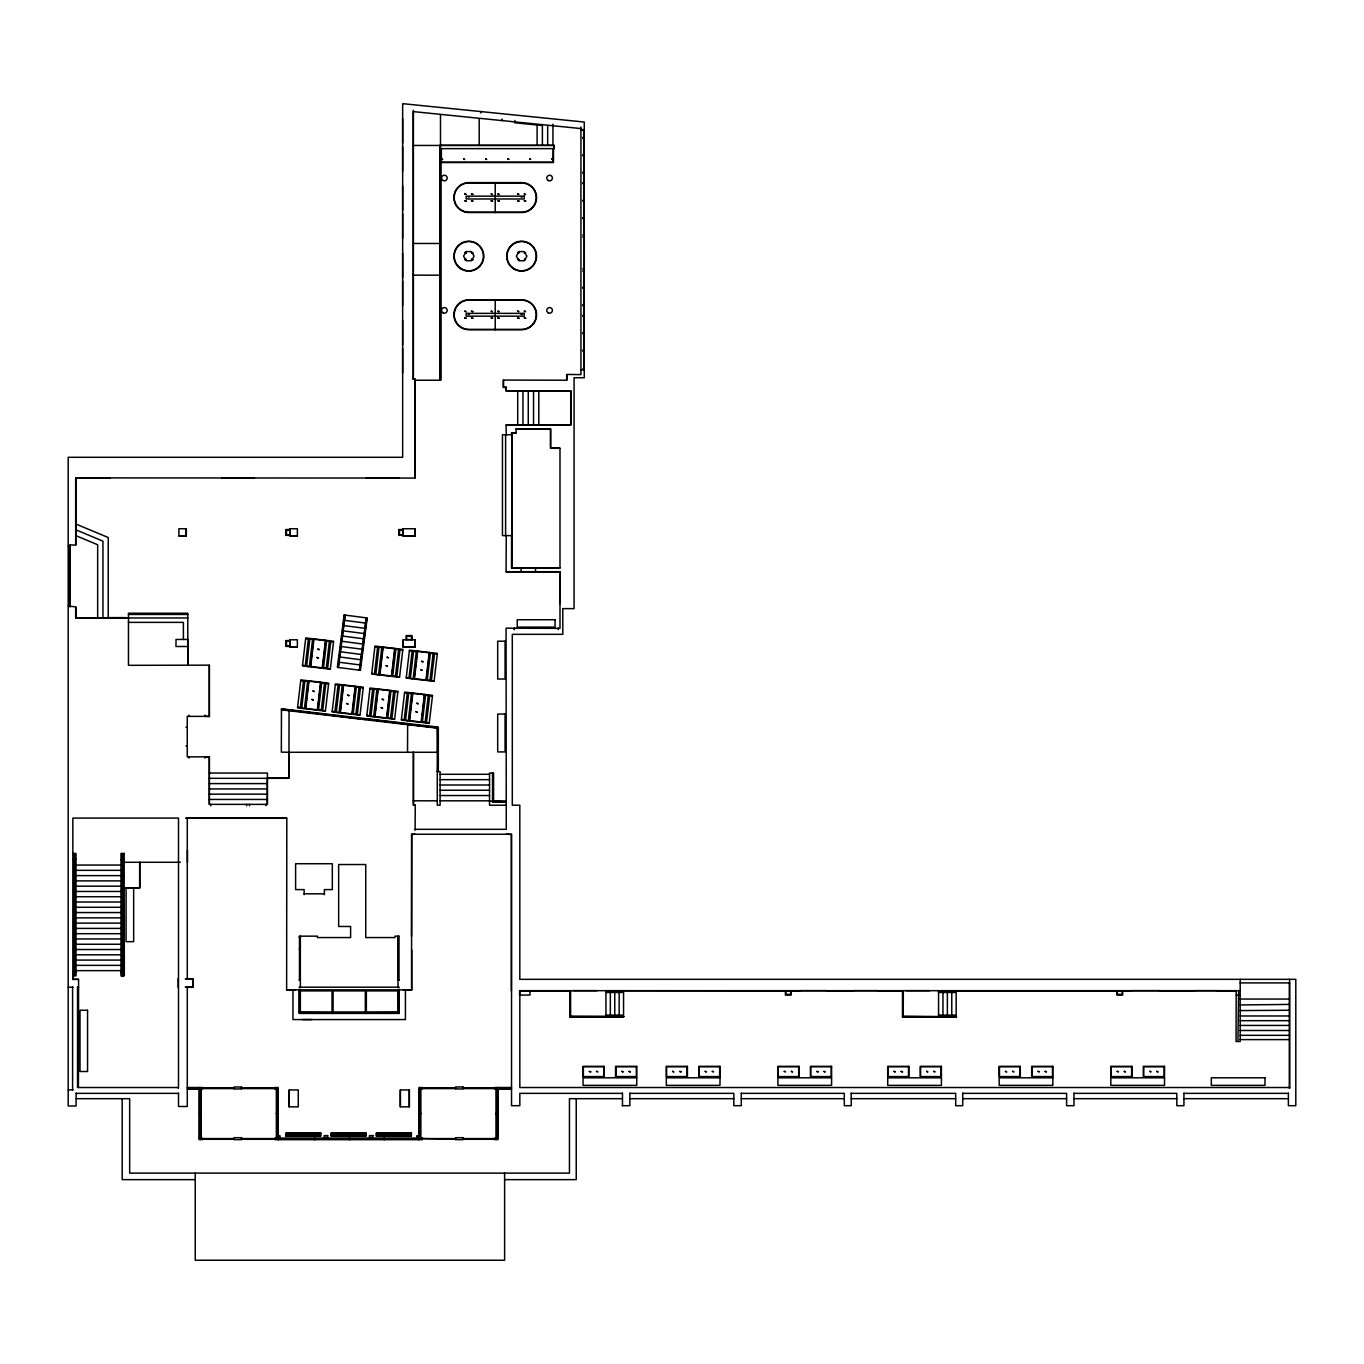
<?xml version="1.0" encoding="UTF-8"?>
<svg xmlns="http://www.w3.org/2000/svg" width="1364" height="1364" viewBox="0 0 1364 1364"><rect width="100%" height="100%" fill="white"/><g stroke="black" fill="none" stroke-linecap="round" stroke-linejoin="round"><path stroke-width="1.5" d="M506.078 801.879L493.239 801.248M623.74 991.509L605.94 991.219M605.769 1015.992L623.877 1016.436L570.067 1016.18M956.471 990.929L938.568 991.219M956.164 1015.992L956.335 1016.879L902.695 1016.18M480.793 112.956L480.929 111.575M514.876 120.475L514.654 122.743L542.395 125.556L542.395 145.3M288.929 752.28L281.342 752.11L281.461 708.803L438.321 727.097L438.321 771.615M289.049 709.689L288.929 778.315L209.425 778.315M300.37 707.473L303.49 680.909M305.297 665.53L308.417 638.966M301.768 707.643L304.888 681.079M306.695 665.683L309.816 639.119M304.513 707.967L307.718 680.704L300.813 679.886L297.523 707.848L304.513 708.666L297.608 707.149M309.44 666.007L312.646 638.744L305.741 637.943L302.45 665.905L309.44 666.723L302.535 665.206M309.031 680.858L305.775 708.462L317.318 709.826L320.557 682.205M313.959 638.898L310.702 666.519L322.245 667.866L325.485 640.262M321.341 709.945L324.462 683.364M326.269 667.985L329.389 641.421M322.739 710.098L325.86 683.534M327.667 668.155L330.787 641.591M325.485 710.422L328.69 683.159L321.785 682.341L318.494 710.32L325.485 711.138L318.579 709.621M330.412 668.479L333.617 641.216L326.712 640.398L323.421 668.36L330.412 669.178L323.507 667.661M334.964 711.548L338.084 684.967M336.362 711.701L339.483 685.137M339.125 712.025L342.33 684.762L335.425 683.944L332.134 711.923L339.125 712.741L332.219 711.224M343.626 684.916L340.386 712.537L351.929 713.884L355.169 686.263M355.953 714.003L359.073 687.439M357.351 714.173L360.471 687.592M360.096 714.497L363.301 687.217L356.396 686.416L353.106 714.378L360.096 715.196L353.191 713.679M365.126 719.681L365.245 718.64M369.576 715.606L372.696 689.042M374.503 673.663L377.623 647.082M370.974 715.776L374.094 689.195M375.901 673.816L379.022 647.252M373.736 716.1L376.941 688.82L370.019 688.019L366.745 715.981L373.736 716.799L366.831 715.282M378.663 674.14L381.869 646.877L374.947 646.059L371.673 674.038L378.663 674.856L371.758 673.339M378.237 688.973L374.998 716.594L386.541 717.941L389.78 690.337M383.165 647.03L379.925 674.651L391.468 675.998L394.708 648.377M390.547 718.061L393.667 691.497M395.475 676.118L398.595 649.554M391.945 718.231L395.066 691.667M396.873 676.288L399.993 649.707M394.708 718.555L397.913 691.292L391.008 690.474L387.717 718.436L394.708 719.271L387.802 717.737M399.635 676.612L402.84 649.332L395.935 648.531L392.644 676.493L399.635 677.311L392.73 675.794M409.03 677.703L412.15 651.139M404.187 719.663L407.307 693.1M410.428 677.874L413.548 651.31M405.585 719.834L408.706 693.27M407.648 723.619L407.529 752.28M408.348 720.158L411.536 692.895L404.631 692.077L401.357 720.039L408.348 720.857L401.425 719.34M413.19 678.198L416.395 650.935L409.473 650.117L406.199 678.078L413.19 678.914L406.284 677.379M412.849 693.048L409.609 720.652L421.135 722.016L424.392 694.395M417.691 651.088L414.451 678.709L425.994 680.056L429.234 652.435M425.159 722.136L428.279 695.572M430.001 680.176L433.121 653.612M426.557 722.289L429.677 695.725M431.399 680.346L434.519 653.765M434.161 680.653L437.367 653.39L430.461 652.589L427.171 680.551L434.161 681.369L427.256 679.852M429.319 722.613L432.524 695.35L425.602 694.549L422.329 722.511L429.319 723.329L422.414 721.812M344.904 615.334L338.05 667.542L344.495 615.3M338.425 667.473L345.228 615.113M359.363 670.184L366.166 617.841M366.49 618.028L359.704 670.355L366.831 618.199M466.164 253.005L464.988 252.323L465.84 253.431M623.842 991.321L605.769 991.56M623.842 1016.64L570.067 1016.692L570.067 990.673M956.471 991.321L938.398 990.861M956.471 1016.64L902.695 1016.692M1238.614 991.799L1237.949 1040.289M466.096 259.859L464.868 259.859L465.84 258.904M468.227 314.419L469.438 314.419M521.014 314.419L522.242 314.419M569.862 990.673L569.862 1016.896L570.715 1016.061M902.491 990.673L902.491 1016.896L903.326 1016.061M468.329 197.064L469.318 197.064M521.133 197.064L522.122 197.064M524.475 259.007L525.669 259.518L524.356 259.859M493.239 773.354L492.881 801.879M623.587 1016.777L569.862 1016.896M1240.183 1004.944L1289.44 1004.416M1240.183 1010.588L1289.44 1010.247M402.653 118.719L402.653 143.186M580.757 129.631L584.269 129.631M582.684 130.518L584.269 130.518M582.684 137.372L584.269 137.372M582.684 138.258L584.269 138.258M440.487 145.3L554.176 145.3L554.176 148.812M413.207 145.454L554.006 145.471L554.006 148.642L440.487 148.642M402.653 146.698L402.653 171.165M582.684 154.797L584.269 154.797M582.684 155.684L584.269 155.684M582.684 172.222L584.269 172.222M582.684 173.109L584.269 173.109M468.824 182.606L521.628 182.606A14.953 14.953 0 0 1 536.581 197.558A14.953 14.953 0 0 1 521.628 212.528L468.824 212.528A14.953 14.953 0 0 1 453.871 197.558A14.953 14.953 0 0 1 468.824 182.606L468.824 182.964A14.612 14.612 0 0 0 454.212 197.558A14.612 14.612 0 0 0 468.824 212.17L521.628 212.17A14.612 14.612 0 0 0 536.222 197.558A14.612 14.612 0 0 0 521.628 182.964L468.824 182.964M582.684 182.776L584.269 182.776M582.684 183.663L584.269 183.663M402.653 185.947L402.653 210.414M582.684 200.201L584.269 200.201M582.684 201.088L584.269 201.088M402.653 213.926L402.653 238.393M582.684 217.626L584.269 217.626M582.684 218.513L584.269 218.513M582.684 235.051L584.269 235.051M584.269 235.921L584.269 252.476M582.684 237.166L584.269 237.166M413.207 243.474L439.788 243.491M402.653 253.175L402.653 277.642M584.269 253.534L584.269 270.072M582.684 268.844L584.269 268.844M582.684 270.959L584.269 270.959M413.207 275.153L439.788 275.17M402.653 281.155L402.653 305.621M582.684 287.31L584.269 287.31M582.684 288.196L584.269 288.196M468.824 299.807L521.628 299.807A14.953 14.953 0 0 1 536.581 314.777A14.953 14.953 0 0 1 521.628 329.73L468.824 329.73A14.953 14.953 0 0 1 453.871 314.777A14.953 14.953 0 0 1 468.824 299.807L468.824 300.165A14.612 14.612 0 0 0 454.229 314.777A14.612 14.612 0 0 0 468.824 329.372L521.628 329.372A14.612 14.612 0 0 0 536.24 314.777A14.612 14.612 0 0 0 521.628 300.165L468.824 300.165M582.684 304.735L584.269 304.735M582.684 305.621L584.269 305.621M582.684 315.306L584.269 315.306M582.684 316.175L584.269 316.175M402.653 320.404L402.653 344.87M582.684 332.731L584.269 332.731M582.684 333.6L584.269 333.6M402.653 348.383L402.653 372.849M582.684 350.139L584.269 350.139M582.684 351.025L584.269 351.025M582.684 368.979L584.269 368.979M580.757 369.849L584.269 369.849M580.928 128.574L413.207 111.592L413.207 379.192L415.15 378.97L415.15 478.065L75.668 477.877L75.668 544.935M413.207 379.192L414.98 379.192L414.98 477.877M414.98 380.232L440.845 380.232L440.845 148.642M506.266 434.758L506.078 424.903L570.732 424.903L570.732 390.974L506.078 390.974L506.266 387.274L503.504 387.274L503.504 380.232M506.078 387.461L503.316 387.461L503.316 380.062L566.844 380.232L566.844 374.606M506.266 425.091L570.902 425.091L570.902 390.803L506.266 390.803L506.266 387.274M516.172 428.961L550.476 428.961L550.476 448.313L559.82 448.313M515.984 432.831L511.551 432.831L511.551 434.758M511.722 433.002L516.172 433.002L515.984 428.773L550.664 428.773L550.664 448.142L559.99 448.142L559.99 568.157L511.551 568.157L511.551 535.609M75.838 523.998L108.233 537.535L108.233 617.977M289.986 528.738L297.369 528.738L297.369 536.137L289.986 536.137M403.011 528.738L415.15 528.738L415.15 536.137L403.011 536.137M290.157 529.539L285.758 529.539L285.758 535.336L290.157 535.336M403.181 529.539L398.782 529.539L398.782 535.336L403.181 535.336M75.838 529.795L102.948 541.15L102.948 617.79M75.838 535.609L97.662 544.765L97.662 617.79M179.11 535.967L186.152 535.967L186.152 528.925M297.199 535.967L290.157 535.967L290.157 528.925M68.2 545.992L70.212 545.106M68.814 547.22L70.041 547.22M68.814 560.297L70.041 560.297M68.814 561.695L70.041 561.695M511.722 567.987L559.82 567.987M506.266 571.687L559.99 571.687L559.99 628.361L506.078 628.173L506.266 829.329L415.099 829.329M559.82 571.857L506.078 571.857L506.266 535.609M559.99 572.914L559.99 603.706M68.814 574.756L70.041 574.756M68.814 575.284L70.041 575.284M68.814 576.699L70.041 576.699M68.814 577.228L70.041 577.228M68.814 590.288L70.041 590.288M68.814 591.703L70.041 591.703M68.814 604.764L70.041 604.764M68.2 606.008L75.838 606.878L75.838 617.79L125.829 617.977M128.472 614.448L187.789 614.448M187.789 617.977L75.668 617.977L75.668 607.065M128.472 622.376L183.39 622.376L183.39 639.46M289.986 639.784L297.369 639.784L297.369 647.184L289.986 647.184M290.157 640.586L285.758 640.586L285.758 646.4L290.157 646.4M187.789 646.502L175.99 646.502L175.99 639.46L188.13 639.46L188.13 665.325M297.199 647.013L290.157 647.013L290.157 639.972M186.033 727.285L187.26 727.285M186.033 745.938L187.26 745.938M438.321 752.28L288.742 752.28L288.742 778.145L267.446 778.145M437.264 771.615L440.095 771.615L440.095 805.22L437.264 805.22L437.264 727.097M209.425 773.047L267.446 773.047L267.446 804.368L209.255 804.368L209.255 756.85L187.26 756.85L187.26 716.373L209.255 716.373L209.255 665.325M440.095 774.292L489.54 774.292M440.095 779.662L489.54 779.662M209.425 783.601L267.276 783.601M440.095 784.999L489.54 784.999M209.425 788.938L267.276 788.938M440.095 790.233L489.54 790.233M209.425 794.155L267.276 794.155M440.095 795.536L489.54 795.536M209.425 799.44L267.276 799.44M413.343 800.804L437.264 800.821M440.095 800.821L489.54 800.821M489.54 801.179L506.266 801.179M493.239 801.521L506.078 801.521M506.266 802.237L492.54 802.237L492.54 773.064M415.099 805.22L413.343 805.22L413.343 752.093M506.266 805.22L489.54 805.22L489.54 773.064L493.58 773.064L493.58 801.179M286.628 818.264L185.709 818.264L286.815 818.093L286.628 990.008L294.965 990.008M411.57 834.427L415.099 834.257M72.838 853.421L76.009 853.421L76.009 975.806L72.838 975.806M72.838 859.132L76.009 859.132M122.044 859.132L123.101 859.132M120.987 859.644L124.158 859.644M124.158 862.287L180.338 862.287M76.009 865.049L120.987 865.049M76.009 870.334L120.987 870.334M76.009 875.62L120.987 875.62M76.009 880.888L120.987 880.888M76.009 886.174L120.987 886.174M124.158 887.811L139.64 887.811L139.64 862.287M124.329 887.981L139.81 887.981L139.81 862.474M76.009 891.459L120.987 891.459M304.155 893.812L324.393 893.812M76.009 896.728L120.987 896.728M76.009 902.013L120.987 902.013M76.009 907.282L120.987 907.282M76.009 912.567L120.987 912.567M76.009 917.853L120.987 917.853M76.009 923.121L120.987 923.121M76.009 928.407L120.987 928.407M76.009 933.692L120.987 933.692M299.125 936.164L317.42 936.164L317.42 937.562L350.616 937.562L350.616 926.48L338.647 926.48L338.647 864.537L365.74 864.537L365.74 937.562L395.031 937.562L395.031 936.164L399.26 936.164M411.57 936.335L411.757 834.427M299.125 937.204L300.353 937.204M398.032 937.204L398.902 937.204L398.902 949.174L398.032 949.174M76.009 938.961L120.987 938.961M76.009 944.246L120.987 944.246M299.125 949.174L300.353 949.174M76.009 949.532L120.987 949.532M300.353 950.231L299.483 950.231L299.483 980.153M398.032 950.231L398.902 950.231L398.902 980.153M76.009 954.8L120.987 954.8M76.009 960.086L120.987 960.086M76.009 965.371L120.987 965.371M76.009 970.639L120.987 970.639M72.838 972.634L76.009 972.634M120.987 972.634L124.158 972.634M72.838 974.408L73.895 974.408M72.838 975.107L73.895 975.107L73.895 854.376L74.952 854.376L74.952 975.448L72.838 975.448M122.044 975.448L123.101 975.448M185.47 978.687L192.938 978.687L192.938 987.314L185.47 987.314M185.436 978.858L192.767 978.858L192.767 987.144L185.436 987.144M78.413 979.437L72.838 979.437L72.838 818.093L178.496 818.093L178.496 1087.517L77.526 1087.517L77.526 987.195L78.413 987.195M299.125 980.153L300.353 980.153M398.032 980.153L399.26 980.153M1240.183 982.915L1289.611 982.915M68.2 987.195L73.076 987.195M299.125 987.195L399.26 987.195M77.526 987.366L78.583 987.366M286.628 989.838L411.57 989.838M403.42 990.008L411.757 990.008L411.757 950.06M1240.183 990.673L519.837 990.673L519.837 1087.517L1289.611 1087.517M299.125 990.895L332.032 990.895L332.032 1013.418M399.26 990.895L366.353 990.895L366.353 1013.418M570.715 990.878L519.582 990.861L519.582 995.072L529.965 995.072L529.965 990.861M605.94 990.724L787.233 990.861M791.478 990.861L799.986 990.861M826.533 990.861L853.642 990.861M877.666 990.861L903.326 990.878L903.207 1016.692M938.568 990.861L1131.455 990.861M1159.588 990.861L1194.694 990.861M1217.302 990.861L1236.057 990.861M605.94 992.446L623.553 992.446L623.553 1015.14L605.94 1015.14M938.568 992.446L956.164 992.446L956.164 1015.14L938.568 1015.14M1236.227 995.157L1240.183 995.157M1240.183 999.045L1289.44 999.045M398.032 1012.19L300.353 1012.19L300.353 989.838M299.125 1012.361L332.032 1012.531M333.089 1012.531L365.296 1012.531M366.353 1012.531L399.26 1012.361M300.182 1013.06L332.032 1013.06M333.089 1013.06L365.296 1013.06M366.353 1013.06L398.203 1013.06M956.335 1015.992L938.398 1016.777M1240.183 1015.975L1289.44 1015.975M606.23 1016.333L623.877 1016.436M938.841 1016.538L956.488 1016.436M902.491 1016.896L956.164 1016.709M1240.183 1020.681L1289.44 1020.681M1240.183 1025.438L1289.44 1025.438M1240.183 1030.485L1289.44 1030.485M1240.183 1035.327L1289.44 1035.327M1240.183 1039.607L1289.44 1039.607M187.294 1087.517L202.452 1087.517L202.452 1088.949L187.294 1088.949M511.534 1087.517L494.655 1087.517L494.655 1088.949L511.534 1088.949M187.652 1087.875L198.803 1087.875M202.452 1087.875L234.131 1087.875M241.53 1087.875L274.795 1087.875M422.311 1087.875L455.576 1087.875M462.976 1087.875L494.655 1087.875M498.286 1087.875L511.193 1087.875M187.652 1088.591L198.803 1088.591M202.452 1088.591L234.131 1088.591M241.53 1088.591L274.795 1088.591M422.311 1088.591L455.576 1088.591M462.976 1088.591L494.655 1088.591M498.286 1088.591L511.193 1088.591M278.137 1088.949L274.795 1088.949L274.795 1087.517L278.137 1087.517L278.137 1136.178M418.97 1088.949L422.311 1088.949L422.311 1087.517L418.97 1087.517L418.97 1136.178M199.519 1089.307L200.917 1089.307M276.38 1089.307L277.779 1089.307M419.328 1089.307L420.726 1089.307M496.189 1089.307L497.587 1089.307M68.2 1089.904L73.076 1089.904M76.111 1093.365L178.496 1093.365M622.308 1093.365L519.837 1093.365L519.837 1105.693L511.534 1105.693L511.534 834.257L411.57 834.257L411.57 990.008M629.844 1093.365L733.849 1093.365L733.815 1105.693L741.283 1105.693L741.283 1093.11M741.266 1093.365L844.316 1093.365L844.316 1105.693L851.221 1105.693L851.221 1093.11M851.221 1093.365L955.687 1093.365L955.687 1105.693L962.711 1105.693L962.711 1093.11M962.711 1093.365L1066.597 1093.365L1066.597 1105.693L1073.979 1105.693L1073.979 1093.11M1073.979 1093.365L1176.808 1093.365L1176.808 1105.693L1183.935 1105.693L1183.935 1093.11M1183.935 1093.365L1288.383 1093.365M76.111 1098.685L129.665 1098.685L129.665 1173.125L569.453 1173.125L569.453 1098.685L622.496 1098.685M629.844 1098.685L733.815 1098.685M741.283 1098.685L844.316 1098.685M851.221 1098.685L955.687 1098.685M962.711 1098.685L1066.597 1098.685M1073.979 1098.685L1176.808 1098.685M1183.935 1098.685L1288.383 1098.685M622.291 1105.693L629.844 1105.693L629.844 1093.11M289.117 1106.835L298.273 1106.835L298.273 1089.938L289.117 1089.938L289.117 1106.835L289.287 1090.109M199.519 1113.229L200.917 1113.229M276.38 1113.229L277.779 1113.229M419.328 1113.229L420.726 1113.229M496.189 1113.229L497.587 1113.229M199.519 1113.945L200.917 1113.945M276.38 1113.945L277.779 1113.945M419.328 1113.945L420.726 1113.945M496.189 1113.945L497.587 1113.945M411.058 1133.467L376.566 1133.467L376.566 1135.769L411.058 1135.769L410.871 1133.467M320.37 1135.769L286.048 1135.769L286.048 1133.467L320.54 1133.467L320.011 1135.769M199.519 1137.866L200.917 1137.866M276.38 1137.866L277.779 1137.866M419.328 1137.866L420.726 1137.866M496.189 1137.866L497.587 1137.866M199.161 1138.224L202.452 1138.224L202.452 1139.639L199.161 1139.639L199.161 1087.517M497.945 1138.224L494.655 1138.224L494.655 1139.639L497.945 1139.639L497.945 1087.517M202.452 1138.582L234.131 1138.582M241.53 1138.582L274.795 1138.582M278.529 1138.582L314.351 1138.582M315.05 1138.582L349.099 1138.582M349.815 1138.582L383.864 1138.582M384.563 1138.582L418.612 1138.582M455.576 1138.582L422.311 1138.582L455.576 1139.281M462.976 1138.582L494.655 1138.582M202.452 1139.281L234.131 1139.281M241.53 1139.281L274.795 1139.281M278.529 1139.281L314.351 1139.281M315.05 1139.281L349.099 1139.281M349.815 1139.281L383.864 1139.281M384.563 1139.281L418.612 1139.281M462.976 1139.281L494.655 1139.281M195.24 1179.638L122.197 1179.638L122.197 1098.685M504.612 1179.638L576.239 1179.638L576.239 1098.685M313.908 639.256L325.45 640.603M383.131 647.371L394.656 648.735M417.657 651.429L429.183 652.793M305.655 638.642L312.561 639.443M326.627 641.097L333.532 641.915M374.878 646.758L381.784 647.576M395.85 649.23L402.755 650.031M409.405 650.816L416.31 651.634M430.376 653.288L437.281 654.089M308.98 681.199L320.523 682.546M343.592 685.257L355.134 686.621M378.203 689.332L389.729 690.678M412.815 693.389L424.34 694.753M300.728 680.585L307.633 681.403M321.699 683.04L328.605 683.858M335.339 684.643L342.245 685.461M356.311 687.115L363.216 687.916M369.951 688.718L376.856 689.519M390.922 691.173L397.828 691.991M404.545 692.776L411.468 693.594M425.534 695.248L432.439 696.049M407.444 723.96L365.382 719.016L407.393 724.301M437.264 727.455L407.751 724.335L437.264 727.813M281.342 709.843L437.264 728.154M343.489 620.211L365.484 623.075M343.864 625.582L364.802 628.31M343.182 630.816L364.12 633.544M342.5 636.05L363.438 638.778M341.818 641.285L362.756 644.013M341.136 646.519L362.091 649.247M340.454 651.77L361.409 654.481M339.772 657.005L360.727 659.716M339.107 662.239L360.045 664.95M524.475 253.329L525.652 252.647L524.288 253.005M1289.611 979.335L1289.611 1088.353M1289.44 982.915L1289.44 1088.353M1288.383 1093.11L1288.383 1105.693L1295.8 1105.693L1295.8 979.335L519.82 979.335L519.82 805.22L512.301 805.22L512.301 634.328L562.803 634.328L562.803 608.634L574.073 608.634L574.073 377.743L584.269 377.743L584.269 122.044L403.71 103.766L402.653 103.766L402.653 457.298L68.2 457.298L68.2 1105.982L76.111 1105.982L76.111 1093.11M1240.183 979.335L1240.183 1041.533L1236.057 1041.533L1236.227 990.673M1217.302 990.673L1194.694 990.673M1159.588 990.673L1131.455 990.673M1122.674 990.673L1122.674 995.072L1116.86 995.072L1116.86 990.673M951.765 992.446L951.765 1015.14M947.366 992.446L947.366 1015.14M942.967 992.446L942.967 1015.14M938.568 990.673L938.568 1016.896M929.822 990.673L905.866 990.673M877.666 990.673L853.642 990.673M826.533 990.673L799.986 990.673M791.188 990.673L791.188 995.072L785.391 995.072L785.391 990.673M622.478 1093.11L622.478 1105.693M619.154 992.446L619.154 1015.14M614.755 992.446L614.755 1015.14M610.339 992.446L610.339 1015.14M605.94 990.673L605.94 1016.896M597.142 990.673L573.272 990.673M583.741 130.518L583.741 137.372M583.741 138.258L583.741 154.797M583.741 155.684L583.741 172.222M583.741 173.109L583.741 182.776M583.741 183.663L583.741 200.201M583.741 201.088L583.741 217.626M583.741 218.513L583.741 235.051M583.741 270.959L583.741 304.735M583.741 305.621L583.741 315.306M583.741 316.175L583.741 332.731M583.741 333.6L583.741 350.139M583.741 351.025L583.741 368.979M580.928 126.988L580.928 374.606L566.674 374.435L566.674 380.062M570.595 990.878L570.595 1016.692M558.047 628.173L558.234 629.588M553.477 148.642L553.477 162.538L441.015 162.538L441.015 148.642M552.949 124.158L552.949 145.3M553.119 148.642L553.119 162.197L441.373 162.197L441.373 148.642M547.663 125.59L547.663 145.3M538.814 390.974L538.814 424.903M537.109 125.011L537.109 145.3M535.523 567.987L535.523 571.857M533.546 390.974L533.546 424.903M528.26 390.974L528.26 424.903M522.975 390.974L522.975 424.903M521.099 567.987L521.099 571.857M517.706 390.974L517.706 424.903M514.399 628.173L514.399 629.588M514.228 628.361L514.228 629.588M512.25 432.831L512.25 568.157M511.364 990.861L511.364 834.427L506.266 834.257M511.193 1087.517L511.193 1088.949M505.601 434.758L505.601 535.609M504.612 1173.125L504.612 1260.234L195.24 1260.234L195.24 1173.125M502.14 119.009L502.14 120.595M498.286 1087.517L498.286 1088.949M497.587 1088.949L497.587 1138.224M497.246 1089.307L497.246 1113.229M497.246 1113.945L497.246 1137.866M496.53 1089.307L496.53 1113.229M496.53 1113.945L496.53 1137.866M496.189 1088.949L496.189 1138.224M495.217 182.606L495.217 212.528M495.234 299.807L495.234 329.73M493.239 773.218L493.239 801.879M479.173 118.736L479.207 145.471M440.487 114.798L440.487 380.062M440.146 145.471L440.146 380.062M439.788 145.471L439.788 380.232M437.98 752.093L437.622 727.455L437.622 752.093M437.98 771.427L437.98 752.451L437.622 771.427M420.726 1088.949L420.726 1138.224M420.385 1089.307L420.385 1113.229M420.385 1113.945L420.385 1137.866M419.669 1089.307L419.669 1113.229M419.669 1113.945L419.669 1137.866M419.328 1088.949L419.328 1138.224M418.97 1138.224L418.97 1139.639M418.612 1138.224L418.612 1139.639M415.099 830.233L415.27 805.05L413.514 805.05L413.514 752.093M414.98 528.925L414.98 535.967L403.181 535.967L403.181 528.925M414.98 639.972L414.98 647.013L403.181 647.013L403.181 639.972M413.394 110.194L413.394 379.004M411.979 639.972L411.979 635.573L406.182 635.573L406.182 639.972M410.7 1133.467L410.53 1135.769M409.814 1133.467L409.814 1135.769M409.643 1133.467L409.456 1135.769M409.217 1090.109L409.217 1106.664M409.115 1133.467L409.115 1135.769M408.927 1133.467L408.927 1135.769M408.757 1133.467L408.586 1135.769M408.399 1133.467L408.399 1135.769M408.058 1133.467L408.228 1135.769M407.7 1133.467L407.7 1135.769M407.529 1133.467L407.529 1135.769M406.643 1133.467L406.643 1135.769M406.472 1133.467L406.302 1135.769L406.114 1133.467M405.943 1133.467L405.773 1135.769M405.415 989.838L405.415 1019.573L292.97 1019.573L292.97 989.838M405.585 1133.467L405.415 1135.769M405.244 1133.467L405.244 1135.769M404.886 1133.467L404.886 1135.769M404.716 1133.467L404.716 1135.769M404.528 1133.467L404.358 1135.769M404.187 1133.467L404 1135.769M403.829 1133.467L403.829 1135.769M403.471 1133.467L403.471 1135.769M403.301 1133.467L403.301 1135.769M403.13 1133.467L402.943 1135.769M402.602 1133.467L402.772 1135.769M402.414 1133.467L402.414 1135.769M402.073 1133.467L402.073 1135.769M401.886 1133.467L401.715 1135.769M401.545 1133.467L401.545 1135.769M401.374 1133.467L401.187 1135.769L401.016 1133.467M400.658 1133.467L400.658 1135.769M400.419 1090.109L400.419 1106.664M400.317 1133.467L400.317 1135.769M400.129 1133.467L400.129 1135.769L399.788 1133.467M399.601 1133.467L399.601 1135.769M399.26 989.207L399.26 1013.418L299.125 1013.418L299.125 989.207M399.43 1133.467L399.26 1135.769M399.141 477.877L366.217 477.877M398.902 990.895L398.902 1012.361M398.902 1133.467L398.902 1135.769M398.731 1133.467L398.731 1135.769M398.373 937.204L398.373 949.174M398.373 950.231L398.373 980.153M398.373 990.895L398.373 1012.361M398.544 1133.467L398.373 1135.769M398.032 936.164L398.032 987.758M398.032 989.838L398.203 1013.418M398.203 1133.467L398.015 1135.769M397.845 1133.467L397.845 1135.769M397.487 1133.467L397.487 1135.769M397.316 1133.467L397.316 1135.769M396.958 1133.467L397.146 1135.769M396.617 1133.467L396.617 1135.769M396.447 1133.467L396.447 1135.769M395.731 1133.467L395.56 1135.769M394.673 1133.467L394.673 1135.769M394.503 1133.467L394.332 1135.769M394.145 1133.467L394.145 1135.769M393.804 1133.467L393.804 1135.769M393.616 1133.467L393.616 1135.769M393.275 1133.467L393.275 1135.769M392.917 1133.467L392.917 1135.769M392.747 1133.467L392.747 1135.769M392.389 1133.467L392.389 1135.769M392.218 1133.467L392.218 1135.769M391.86 1133.467L391.86 1135.769M391.69 1133.467L391.502 1135.769M391.332 1133.467L391.332 1135.769M391.161 1133.467L390.991 1135.769M390.803 1133.467L390.633 1135.769M390.462 1133.467L390.462 1135.769M390.275 1133.467L390.104 1135.769L389.933 1133.467M389.746 1133.467L389.575 1135.769M389.405 1133.467L389.217 1135.769M389.047 1135.769L389.047 1133.467L388.689 1135.769M388.518 1133.467L388.518 1135.769M388.16 1133.467L388.348 1135.769M387.819 1133.467L387.819 1135.769M387.632 1133.467L387.632 1135.769M387.291 1133.467L387.461 1135.769M387.103 1133.467L386.933 1135.769M386.762 1133.467L386.762 1135.769M386.575 1133.467L386.404 1135.769M386.234 1133.467L386.234 1135.769M385.876 1133.467L385.876 1135.769M385.535 1133.467L385.535 1135.769M385.347 1133.467L385.347 1135.769M384.648 1133.467L384.478 1135.769M384.563 1138.224L384.563 1139.639M384.119 1133.467L384.29 1135.769M383.949 1135.769L383.949 1133.467L383.591 1135.769M383.864 1138.224L383.864 1139.639M383.233 1133.467L383.233 1135.769M383.062 1133.467L383.062 1135.769M382.704 1133.467L382.704 1135.769M382.534 1133.467L382.534 1135.769M382.176 1133.467L382.176 1135.769M381.835 1133.467L381.835 1135.769M381.647 1133.467L381.647 1135.769M381.306 1133.467L381.306 1135.769M381.136 1133.467L381.136 1135.769M380.778 1133.467L380.778 1135.769M380.42 1133.467L380.42 1135.769M380.249 1133.467L380.249 1135.769M380.079 1133.467L379.891 1135.769M379.721 1133.467L379.721 1135.769M379.363 1133.467L379.363 1135.769M379.192 1133.467L379.022 1135.769L378.834 1133.467M378.663 1133.467L378.493 1135.769M378.305 1133.467L378.135 1135.769M377.964 1133.467L377.964 1135.769M377.606 1133.467L377.606 1135.769M377.436 1133.467L377.436 1135.769M377.248 1133.467L377.078 1135.769M376.907 1133.467L376.72 1135.769M365.45 1133.467L365.45 1135.769M365.296 1013.418L365.296 990.895L333.089 990.895L333.089 1013.418M365.092 1133.467L365.279 1135.769M364.904 1133.467L364.904 1135.769M364.734 1133.467L364.563 1135.769M364.205 1133.467L364.205 1135.769M364.035 1133.467L364.035 1135.769M363.864 1133.467L363.677 1135.769L363.506 1133.467M363.336 1133.467L363.148 1135.769M362.807 1133.467L362.977 1135.769M362.619 1135.769L362.619 1133.467L362.278 1135.769M362.091 1133.467L362.091 1135.769M361.92 1135.769L361.75 1133.467L361.392 1135.769M361.221 1133.467L361.221 1135.769M360.863 1133.467L361.034 1135.769M360.505 1133.467L360.505 1135.769M360.335 1133.467L360.335 1135.769M359.977 1133.467L360.164 1135.769M359.806 1133.467L359.806 1135.769M359.636 1133.467L359.448 1135.769M359.278 1133.467L359.107 1135.769M358.937 1133.467L358.937 1135.769M358.749 1135.769L358.579 1133.467L358.408 1135.769M358.05 1133.467L358.05 1135.769M357.88 1133.467L357.692 1135.769L357.521 1133.467M357.351 1133.467L357.163 1135.769M356.822 1133.467L356.822 1135.769M356.635 1133.467L356.635 1135.769M356.294 1133.467L356.294 1135.769M356.106 1133.467L356.106 1135.769M355.765 1133.467L355.765 1135.769M355.578 1133.467L355.407 1135.769M355.237 1133.467L355.237 1135.769M354.879 1133.467L354.879 1135.769M354.708 1133.467L354.708 1135.769M354.35 1133.467L354.35 1135.769M354.009 1133.467L354.18 1135.769M353.822 1133.467L353.822 1135.769M353.651 1133.467L353.481 1135.769M353.123 1133.467L353.123 1135.769M352.952 1133.467L352.952 1135.769M352.236 1133.467L352.065 1135.769M351.895 1133.467L351.707 1135.769M351.537 1133.467L351.537 1135.769M351.179 1133.467L351.179 1135.769M351.008 1133.467L351.008 1135.769M350.65 1133.467L350.838 1135.769M350.48 1133.467L350.309 1135.769M350.122 1133.467L350.122 1135.769M349.951 1133.467L349.781 1135.769M349.815 1138.224L349.815 1139.639M349.593 1133.467L349.423 1135.769M349.252 1133.467L349.252 1135.769M348.894 1133.467L348.894 1135.769M349.099 1138.224L349.099 1139.639M348.724 1133.467L348.724 1135.769M348.553 1133.467L348.366 1135.769M348.195 1133.467L348.025 1135.769M347.837 1133.467L347.837 1135.769M347.667 1135.769L347.496 1133.467L347.308 1135.769M347.138 1133.467L346.968 1135.769M346.609 1133.467L346.609 1135.769M346.439 1133.467L346.439 1135.769L346.081 1133.467M345.723 1133.467L345.91 1135.769M345.552 1133.467L345.552 1135.769M345.194 1133.467L345.194 1135.769M345.024 1133.467L345.024 1135.769M344.853 1133.467L344.666 1135.769M344.495 1133.467L344.325 1135.769M344.137 1133.467L344.137 1135.769M343.796 1133.467L343.796 1135.769M343.626 1133.467L343.626 1135.769M343.268 1133.467L343.268 1135.769M342.91 1133.467L343.097 1135.769M342.739 1133.467L342.739 1135.769M342.381 1133.467L342.381 1135.769M342.211 1133.467L342.04 1135.769M341.853 1133.467L341.853 1135.769M341.682 1133.467L341.512 1135.769L341.324 1133.467M341.153 1133.467L340.983 1135.769M340.795 1133.467L340.625 1135.769M340.454 1135.769L340.454 1133.467L340.096 1135.769M339.926 1133.467L339.926 1135.769M339.738 1133.467L339.568 1135.769M339.397 1133.467L339.21 1135.769M339.039 1133.467L339.039 1135.769M338.698 1133.467L338.869 1135.769M338.511 1135.769L338.511 1133.467L338.17 1135.769M337.982 1133.467L337.812 1135.769M337.641 1133.467L337.641 1135.769M337.454 1133.467L337.283 1135.769M337.113 1133.467L336.925 1135.769M336.755 1133.467L336.755 1135.769M336.584 1133.467L336.397 1135.769L336.226 1133.467M335.868 1133.467L336.055 1135.769M335.527 1133.467L335.527 1135.769M335.339 1135.769L335.339 1133.467L334.998 1135.769M334.811 1133.467L334.811 1135.769M334.47 1135.769L334.47 1133.467L334.112 1135.769M333.941 1133.467L333.941 1135.769M333.583 1133.467L333.583 1135.769M333.413 1133.467L333.242 1135.769M333.055 1133.467L333.055 1135.769M332.884 1133.467L332.714 1135.769M332.526 1133.467L332.526 1135.769M332.356 1133.467L332.185 1135.769M331.827 1133.467L331.827 1135.769M331.657 1133.467L331.657 1135.769M324.393 894.699L324.393 889.601L332.322 889.601L332.322 863.719L295.613 863.719L295.613 889.601L304.155 889.601L304.155 894.699M319.653 1133.467L319.653 1135.769M319.483 1133.467L319.312 1135.769M319.125 1135.769L319.125 1133.467L318.784 1135.769M318.596 1133.467L318.596 1135.769M318.426 1133.467L318.255 1135.769M317.897 1133.467L317.897 1135.769M317.727 1133.467L317.727 1135.769M317.539 1133.467L317.369 1135.769M317.198 1133.467L317.198 1135.769M316.84 1133.467L316.84 1135.769M316.499 1133.467L316.67 1135.769M316.312 1133.467L316.312 1135.769M315.971 1133.467L316.141 1135.769M315.613 1133.467L315.783 1135.769M315.442 1133.467L315.442 1135.769M315.255 1133.467L315.084 1135.769L314.913 1133.467M315.05 1138.224L315.05 1139.639M314.555 1133.467L314.555 1135.769M314.385 1133.467L314.197 1135.769M314.351 1138.224L314.351 1139.639M314.027 1135.769L314.027 1133.467L313.669 1135.769M313.498 1133.467L313.498 1135.769M313.328 1133.467L313.14 1135.769M312.799 1133.467L312.799 1135.769M312.612 1133.467L312.612 1135.769M312.271 1133.467L312.271 1135.769M311.981 1019.573L302.655 1019.573M312.083 1133.467L311.913 1135.769M311.742 1133.467L311.742 1135.769M311.384 1133.467L311.572 1135.769M311.214 1133.467L311.214 1135.769M310.856 1133.467L310.856 1135.769M310.685 1133.467L310.515 1135.769M310.327 1133.467L310.327 1135.769M310.157 1133.467L309.986 1135.769L309.798 1133.467M309.458 1133.467L309.628 1135.769M309.27 1133.467L309.099 1135.769M308.929 1133.467L308.929 1135.769M308.571 1133.467L308.571 1135.769M308.4 1133.467L308.213 1135.769M308.042 1133.467L308.042 1135.769M307.684 1133.467L307.684 1135.769M307.514 1133.467L307.514 1135.769M307.343 1133.467L307.156 1135.769M306.985 1133.467L306.815 1135.769M306.644 1133.467L306.644 1135.769M306.286 1133.467L306.286 1135.769M306.116 1133.467L306.116 1135.769M305.758 1133.467L305.928 1135.769M305.4 1133.467L305.587 1135.769M305.229 1133.467L305.229 1135.769M304.871 1133.467L304.871 1135.769M304.701 1133.467L304.53 1135.769M304.343 1133.467L304.343 1135.769M303.473 1133.467L303.643 1135.769M303.115 1133.467L303.285 1135.769M302.944 1135.769L302.944 1133.467L302.586 1135.769M302.416 1133.467L302.416 1135.769M302.058 1133.467L302.058 1135.769M301.887 1133.467L301.7 1135.769M301.529 1133.467L301.529 1135.769M301.188 1133.467L301.359 1135.769M301.001 1133.467L301.001 1135.769M300.66 1133.467L300.66 1135.769M300.353 936.164L300.353 987.758M300.472 1133.467L300.302 1135.769M300.012 937.204L300.012 949.174M300.012 950.231L300.012 980.153M300.012 990.895L300.182 1013.418M300.131 1133.467L300.131 1135.769M299.944 1133.467L299.773 1135.769M299.483 937.204L299.483 949.174M299.483 990.895L299.483 1012.361M299.603 1133.467L299.415 1135.769M299.245 1133.467L299.245 1135.769M299.074 1133.467L298.887 1135.769L298.716 1133.467M298.546 1133.467L298.358 1135.769M298.187 1133.467L298.017 1135.769M297.829 1133.467L297.829 1135.769L297.488 1133.467M297.301 1133.467L297.301 1135.769M297.13 1133.467L296.96 1135.769M296.772 1133.467L296.602 1135.769M296.431 1133.467L296.431 1135.769M296.261 1133.467L296.073 1135.769M295.903 1133.467L295.732 1135.769M295.545 1133.467L295.545 1135.769M295.204 1133.467L295.204 1135.769M295.016 1133.467L295.016 1135.769M294.846 1133.467L294.675 1135.769M294.317 1133.467L294.317 1135.769M294.147 1133.467L294.147 1135.769M293.26 1133.467L293.26 1135.769M293.09 1133.467L292.902 1135.769L292.731 1133.467M292.373 1133.467L292.373 1135.769M292.032 1133.467L292.032 1135.769M291.845 1135.769L291.845 1133.467L291.504 1135.769M291.333 1133.467L291.333 1135.769M291.146 1133.467L290.975 1135.769M290.805 1133.467L290.617 1135.769M290.447 1133.467L290.447 1135.769M290.089 1133.467L290.276 1135.769M289.918 1133.467L289.918 1135.769M289.748 1133.467L289.56 1135.769M289.219 1133.467L289.219 1135.769M289.032 1133.467L289.032 1135.769M288.691 1133.467L288.691 1135.769M288.333 1133.467L288.333 1135.769M288.162 1133.467L288.162 1135.769M287.975 1133.467L287.804 1135.769L287.633 1133.467M287.275 1133.467L287.275 1135.769M287.105 1133.467L286.917 1135.769M286.747 1133.467L286.747 1135.769M286.389 1133.467L286.389 1135.769M286.218 1133.467L286.218 1135.769M278.529 1138.224L278.529 1139.639M278.137 1138.224L278.137 1139.639M277.779 1088.949L277.779 1138.224M277.421 1089.307L277.421 1113.229M277.421 1113.945L277.421 1137.866M276.722 1089.307L276.722 1113.229M276.722 1113.945L276.722 1137.866M276.38 1088.949L276.38 1138.224M267.276 778.315L267.276 804.368M266.048 804.368L266.048 805.766M254.522 477.877L221.616 477.877M249.493 804.368L249.493 805.766M246.679 804.368L246.679 805.766M210.67 804.368L210.67 805.766M209.425 804.368L209.425 756.679L205.742 756.85M205.742 716.373L209.425 716.543L209.425 665.155L128.472 665.325L128.472 613.22L187.789 613.22L187.789 665.325M204.856 715.145L204.856 716.373M204.856 756.85L204.856 758.077M200.917 1088.949L200.917 1138.224M200.576 1089.307L200.576 1113.229M200.576 1113.945L200.576 1137.866M199.86 1089.307L199.86 1113.229M199.86 1113.945L199.86 1137.866M199.519 1088.949L199.519 1138.224M198.803 1087.517L198.803 1088.949M189.016 715.145L189.016 716.373M189.016 756.85L189.016 758.077M187.465 849.994L187.465 862.474M187.652 1087.517L187.652 1088.949M187.277 818.093L187.277 978.858M187.294 987.144L187.294 1106.494L178.496 1106.494L178.496 1093.161M178.155 978.687L178.155 987.314M178.326 1087.347L178.326 1088.233M133.655 887.981L133.655 941.671L126.085 941.671L126.085 887.981M125.471 617.619L108.574 617.619M122.743 854.376L122.743 975.448M110.331 477.877L77.424 477.877M78.413 1087.517L78.583 979.267L73.008 979.267L73.008 975.806M75.838 478.065L75.838 545.106L70.041 544.935L70.041 607.065M74.253 854.376L74.253 975.448M72.599 987.195L72.599 1089.904M69.513 547.22L69.513 560.297M69.513 561.695L69.513 575.284M69.513 576.699L69.513 590.288M69.513 591.703L69.513 604.764M69.155 547.22L69.155 560.297M69.155 561.695L69.155 575.284M69.155 576.699L69.155 590.288M69.155 591.703L69.155 604.764M68.814 545.992L68.814 606.008M281.649 709.178L364.989 719.322L281.649 709.178M308.673 680.807L305.4 708.769L317.624 710.218L320.915 682.239L308.673 680.807M313.601 638.864L310.327 666.826L322.552 668.258L325.843 640.296L313.601 638.864M343.285 684.881L339.994 712.843L352.236 714.276L355.527 686.314L343.285 684.881M377.896 688.939L374.606 716.901L386.847 718.334L390.121 690.372L377.896 688.939M382.824 646.996L379.533 674.958L391.775 676.391L395.048 648.429L382.824 646.996M417.35 651.037L414.059 679.016L426.301 680.448L429.575 652.486L417.35 651.037M412.508 692.997L409.217 720.976L421.459 722.409L424.733 694.447L412.508 692.997M344.171 614.976L337.368 667.337L360.403 670.321L367.206 617.977L344.171 614.976M278.682 1136.246C279.773 1139.605 281.308 1133.859 278.682 1136.246M441.748 159.059L442.703 159.469L441.8 158.94M463.726 159.059L464.698 159.469L463.777 158.94M464.8 194.029L466.164 194.404L464.868 193.876M464.8 200.73L466.164 201.088L464.8 200.73M471.484 194.029L472.848 194.404L471.484 194.029M471.484 200.73L472.848 201.088L471.484 200.73M471.484 252.647L472.848 253.005L471.484 252.647M464.8 311.248L466.096 311.776L464.868 311.077M471.484 259.331L472.848 259.689L471.484 259.331M464.8 317.931L466.164 318.289L464.8 317.931M485.737 159.059L486.709 159.469L485.789 158.94M471.501 311.248L472.848 311.606L471.501 311.248M471.501 317.931L472.848 318.289L471.501 317.931M491.193 194.029L492.489 194.575L491.279 193.876M491.193 200.73L492.557 201.088L491.193 200.73M497.894 194.029L499.173 194.575L497.962 193.876M497.894 200.73L499.241 201.088L497.894 200.73M507.732 159.059L508.755 159.332L507.732 159.059M491.211 311.248L492.489 311.776L491.279 311.077M491.211 317.931L492.557 318.289L491.211 317.931M497.894 311.248L499.173 311.776L497.962 311.077M497.894 317.931L499.258 318.289L497.894 317.931M517.604 194.029L518.951 194.404L517.672 193.876M517.604 200.73L518.951 201.088L517.604 200.73M524.288 194.029L525.583 194.575L524.356 193.876M517.604 252.647L518.883 253.175L517.672 252.476M524.288 200.73L525.652 201.088L524.288 200.73M529.744 159.059L530.698 159.469L529.795 158.94M517.604 259.331L518.951 259.689L517.604 259.331M517.604 311.248L518.968 311.606L517.672 311.077M517.604 317.931L518.968 318.289L517.604 317.931M524.288 311.248L525.652 311.606L524.356 311.077M416.719 1136.246C417.793 1139.605 419.328 1133.859 416.719 1136.246M524.288 317.931L525.652 318.289L524.288 317.931M551.738 159.059L552.71 159.469L551.789 158.94M589.367 1071.456L590.731 1071.814L589.367 1071.456M596.46 1071.456L597.824 1071.814L596.528 1071.286M621.916 1071.456L623.212 1071.985L622.001 1071.286M629.026 1071.456L630.39 1071.814L629.026 1071.456M672.605 1071.456L673.901 1071.985L672.674 1071.286M679.715 1071.456L681.062 1071.814L679.715 1071.456M705.171 1071.456L706.45 1071.985L705.239 1071.286M712.264 1071.456L713.628 1071.814L712.332 1071.286M784.232 1071.456L785.579 1071.814L784.3 1071.286M791.325 1071.456L792.62 1071.985L791.393 1071.286M816.78 1071.456L818.144 1071.814L816.78 1071.456M823.89 1071.456L825.169 1071.985L823.958 1071.286M894.051 1071.456L895.347 1071.985L894.119 1071.286M901.144 1071.456L902.508 1071.814L901.144 1071.456M926.599 1071.456L927.895 1071.985L926.685 1071.286M933.709 1071.456L935.073 1071.814L933.777 1071.286M1005.473 1071.456L1006.768 1071.985L1005.558 1071.286M1012.582 1071.456L1013.946 1071.814L1012.651 1071.286M1038.038 1071.456L1039.402 1071.814L1038.106 1071.286M1045.131 1071.456L1046.427 1071.985L1045.199 1071.286M1117.15 1071.456L1118.514 1071.814L1117.218 1071.286M1124.243 1071.456L1125.539 1071.985L1124.311 1071.286M1149.699 1071.456L1151.063 1071.814L1149.784 1071.286M1156.808 1071.456L1158.087 1071.985L1156.877 1071.286M317.914 649.111L319.227 649.622L317.914 649.111M316.925 657.499L318.238 658.011L316.925 657.499M312.987 691.054L314.3 691.582L313.072 690.9M311.998 699.442L313.311 699.971L311.998 699.442M347.598 695.111L348.911 695.64L347.598 695.111M346.609 703.517L347.922 704.029L346.609 703.517M387.137 657.226L388.433 657.755L387.137 657.226M386.148 665.632L387.461 666.144L386.148 665.632M382.21 699.186L383.523 699.698L382.21 699.186M381.221 707.575L382.534 708.087L381.221 707.575M421.664 661.284L422.959 661.813L421.664 661.284M420.675 669.673L421.988 670.201L420.675 669.673M416.821 703.244L418.117 703.773L416.821 703.244M415.832 711.633L417.145 712.161L415.832 711.633M466.181 251.59L463.538 256.159L466.181 260.746L471.467 260.746L474.109 256.159L471.467 251.59L466.181 251.59M518.985 251.59L516.342 256.159L518.985 260.746L524.27 260.746L526.896 256.159L524.27 251.59L518.985 251.59M524.27 196.16L466.181 196.16L466.181 198.974L524.27 198.974L524.27 196.16M524.27 313.362L466.181 313.362L466.181 316.175L524.27 316.175L524.27 313.362M511.892 434.758L502.446 434.758L502.446 535.609L511.892 535.609L511.892 434.758M186.322 528.738L178.923 528.738L178.923 536.137L186.322 536.137L186.322 528.738M289.748 529.982L286.491 529.982L286.491 534.893L289.748 534.893L289.748 529.982M402.772 529.982L399.516 529.982L399.516 534.893L402.772 534.893L402.772 529.982M555.063 619.733L517.229 619.733L517.229 627.116L555.063 627.116L555.063 619.733M411.536 636.306L406.625 636.306L406.625 639.546L411.536 639.546L411.536 636.306M415.15 639.784L403.011 639.784L403.011 647.184L415.15 647.184L415.15 639.784M289.748 641.029L286.491 641.029L286.491 645.939L289.748 645.939L289.748 641.029M505.072 641.199L497.69 641.199L497.69 679.033L505.072 679.033L505.072 641.199M505.072 714.054L497.69 714.054L497.69 751.905L505.072 751.905L505.072 714.054M124.158 853.421L120.987 853.421L120.987 975.806L124.329 975.806L124.158 853.421M123.101 854.376L122.044 854.376L122.044 976.164L123.101 976.164L123.101 854.376M790.745 991.099L785.835 991.099L785.835 994.339L790.745 994.339L790.745 991.099M1122.214 991.099L1117.304 991.099L1117.304 994.339L1122.214 994.339L1122.214 991.099M87.552 1010.264L79.999 1010.264L79.999 1071.507L87.552 1071.507L87.552 1010.264M604.167 1066.358L583.008 1066.358L583.008 1076.912L604.167 1076.912L604.167 1066.358M636.732 1066.358L615.556 1066.358L615.556 1076.912L636.732 1076.912L636.732 1066.358M687.422 1066.358L666.246 1066.358L666.246 1076.912L687.422 1076.912L687.422 1066.358M719.97 1066.358L698.811 1066.358L698.811 1076.912L719.97 1076.912L719.97 1066.358M799.031 1066.358L777.872 1066.358L777.872 1076.912L799.031 1076.912L799.031 1066.358M831.597 1066.358L810.421 1066.358L810.421 1076.912L831.597 1076.912L831.597 1066.358M908.867 1066.358L887.691 1066.358L887.691 1076.912L908.867 1076.912L908.867 1066.358M941.416 1066.358L920.24 1066.358L920.24 1076.912L941.416 1076.912L941.416 1066.358M1020.289 1066.358L999.113 1066.358L999.113 1076.912L1020.289 1076.912L1020.289 1066.358M1052.855 1066.358L1031.678 1066.358L1031.678 1076.912L1052.855 1076.912L1052.855 1066.358M1131.949 1066.358L1110.79 1066.358L1110.79 1076.912L1131.949 1076.912L1131.949 1066.358M1164.515 1066.358L1143.339 1066.358L1143.339 1076.912L1164.515 1076.912L1164.515 1066.358M603.826 1066.716L583.366 1066.716L583.366 1076.571L603.826 1076.571L603.826 1066.716M636.374 1066.716L615.914 1066.716L615.914 1076.571L636.374 1076.571L636.374 1066.716M687.064 1066.716L666.604 1066.716L666.604 1076.571L687.064 1076.571L687.064 1066.716M719.629 1066.716L699.152 1066.716L699.152 1076.571L719.629 1076.571L719.629 1066.716M798.69 1066.716L778.213 1066.716L778.213 1076.571L798.69 1076.571L798.69 1066.716M831.239 1066.716L810.779 1066.716L810.779 1076.571L831.239 1076.571L831.239 1066.716M908.509 1066.716L888.049 1066.716L888.049 1076.571L908.509 1076.571L908.509 1066.716M941.058 1066.716L920.598 1066.716L920.598 1076.571L941.058 1076.571L941.058 1066.716M1019.931 1066.716L999.471 1066.716L999.471 1076.571L1019.931 1076.571L1019.931 1066.716M1052.496 1066.716L1032.036 1066.716L1032.036 1076.571L1052.496 1076.571L1052.496 1066.716M1131.609 1066.716L1111.131 1066.716L1111.131 1076.571L1131.609 1076.571L1131.609 1066.716M1164.157 1066.716L1143.697 1066.716L1143.697 1076.571L1164.157 1076.571L1164.157 1066.716M636.749 1077.799L583.059 1077.799L583.059 1085.369L636.749 1085.369L636.749 1077.799M719.987 1077.799L666.314 1077.799L666.314 1085.369L719.987 1085.369L719.987 1077.799M831.597 1077.799L777.923 1077.799L777.923 1085.369L831.597 1085.369L831.597 1077.799M941.433 1077.799L887.742 1077.799L887.742 1085.369L941.433 1085.369L941.433 1077.799M1052.855 1077.799L999.181 1077.799L999.181 1085.369L1052.855 1085.369L1052.855 1077.799M1164.515 1077.799L1110.842 1077.799L1110.842 1085.369L1164.515 1085.369L1164.515 1077.799M1264.974 1077.799L1211.3 1077.799L1211.3 1085.369L1264.974 1085.369L1264.974 1077.799M241.53 1086.989L234.131 1086.989L234.131 1088.949L241.53 1088.949L241.53 1086.989M462.976 1086.989L455.576 1086.989L455.576 1088.949L462.976 1088.949L462.976 1086.989M409.405 1089.938L400.249 1089.938L400.249 1106.835L409.405 1106.835L409.405 1089.938M320.898 1133.126L285.707 1133.126L285.707 1136.11L320.898 1136.11L320.898 1133.126M366.149 1133.126L330.958 1133.126L330.958 1136.11L366.149 1136.11L366.149 1133.126M411.399 1133.126L376.208 1133.126L376.208 1136.11L411.399 1136.11L411.399 1133.126M365.808 1133.467L331.299 1133.467L331.299 1135.769L365.808 1135.769L365.808 1133.467M327.684 1135.581L324.172 1135.581L324.172 1137.354L327.684 1137.354L327.684 1135.581M372.935 1135.581L369.422 1135.581L369.422 1137.354L372.935 1137.354L372.935 1135.581M241.53 1137.695L234.131 1137.695L234.131 1139.639L241.53 1139.639L241.53 1137.695M462.976 1137.695L455.576 1137.695L455.576 1139.639L462.976 1139.639L462.976 1137.695M422.311 1138.224L274.795 1138.224L274.795 1139.639L422.311 1139.639L422.311 1138.224M410.342 1135.769L410.342 1133.467L410.172 1135.769M407.171 1135.769L407.171 1133.467L407.001 1135.769M396.089 1135.769L396.089 1133.467L395.918 1135.769M395.202 1135.769L395.202 1133.467L395.031 1135.769M385.006 1135.769L385.006 1133.467L384.818 1135.769M352.594 1135.769L352.594 1133.467L352.423 1135.769M304.002 1135.769L304.002 1133.467L303.814 1135.769M293.789 1135.769L293.789 1133.467L293.618 1135.769M548.192 180.474A2.813 2.813 0 0 0 552.42 178.036A2.813 2.813 0 0 0 548.192 175.598A2.813 2.813 0 0 0 548.192 180.474M442.959 180.474A2.813 2.813 0 0 0 447.187 178.036A2.813 2.813 0 0 0 442.959 175.598A2.813 2.813 0 0 0 442.959 180.474M442.959 312.816A2.83 2.83 0 0 0 447.187 310.378A2.83 2.83 0 0 0 442.959 307.923A2.83 2.83 0 0 0 442.959 312.816M548.192 312.816A2.813 2.813 0 0 0 552.42 310.378A2.813 2.813 0 0 0 548.192 307.94A2.813 2.813 0 0 0 548.192 312.816M514.313 268.81A14.612 14.612 0 0 0 536.222 256.159A14.612 14.612 0 0 0 514.313 243.525A14.612 14.612 0 0 0 514.313 268.81M514.143 269.117A14.953 14.953 0 0 0 536.581 256.159A14.953 14.953 0 0 0 514.143 243.218A14.953 14.953 0 0 0 514.143 269.117M461.526 268.81A14.612 14.612 0 0 0 483.436 256.159A14.612 14.612 0 0 0 461.526 243.525A14.612 14.612 0 0 0 461.526 268.81M461.339 269.117A14.953 14.953 0 0 0 483.777 256.159A14.953 14.953 0 0 0 461.339 243.218A14.953 14.953 0 0 0 461.339 269.117"/></g></svg>
